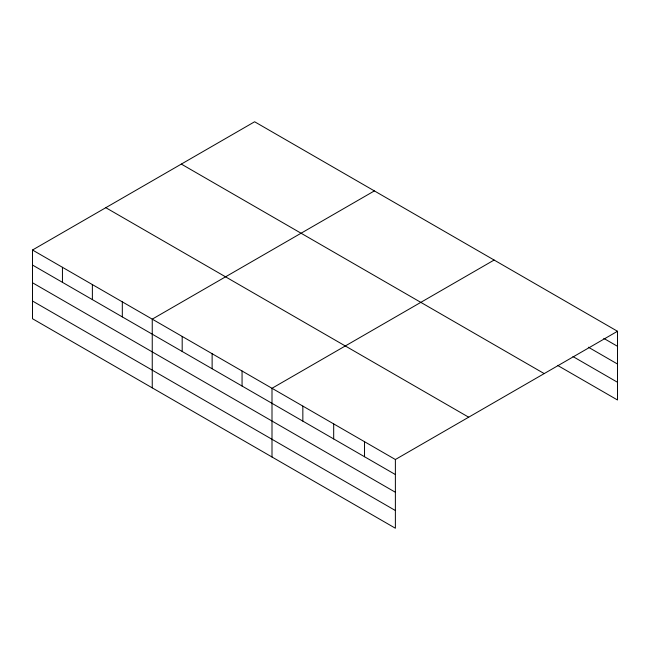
<?xml version="1.0" encoding="UTF-8"?>
<svg xmlns="http://www.w3.org/2000/svg" width="650" height="650" viewBox="0 0 650 650"><rect width="100%" height="100%" fill="white"/><g stroke="black" fill="none" stroke-linecap="round" stroke-linejoin="round"><path stroke-width="0.97" d="M395.379 492.261L395.379 459.517L32.5 250.014L32.5 318.727L395.379 528.231L395.379 492.261L32.5 282.758M32.5 250.014L254.621 121.769L617.5 331.273L617.5 399.986L557.521 365.365M374.376 190.905L152.246 319.15L152.246 387.863M494.122 260.041L272.001 388.286L272.001 456.999M395.379 459.517L617.5 331.273M603.793 338.39L617.5 346.304M588.372 347.206L617.5 364.024M572.951 356.549L617.5 382.273M181.326 164.093L544.196 373.596M105.804 207.691L468.674 417.194M32.5 265.046L395.379 474.549M32.5 301.015L395.379 510.518M364.528 441.707L364.528 456.739M333.686 423.898L333.686 438.929M302.843 406.096L302.843 421.127M242.06 371.004L242.06 386.035M212.127 353.714L212.127 368.745M182.187 336.432L182.187 351.463M122.314 301.86L122.314 316.899M92.373 284.578L92.373 299.609M62.441 267.296L62.441 282.327"/></g></svg>
